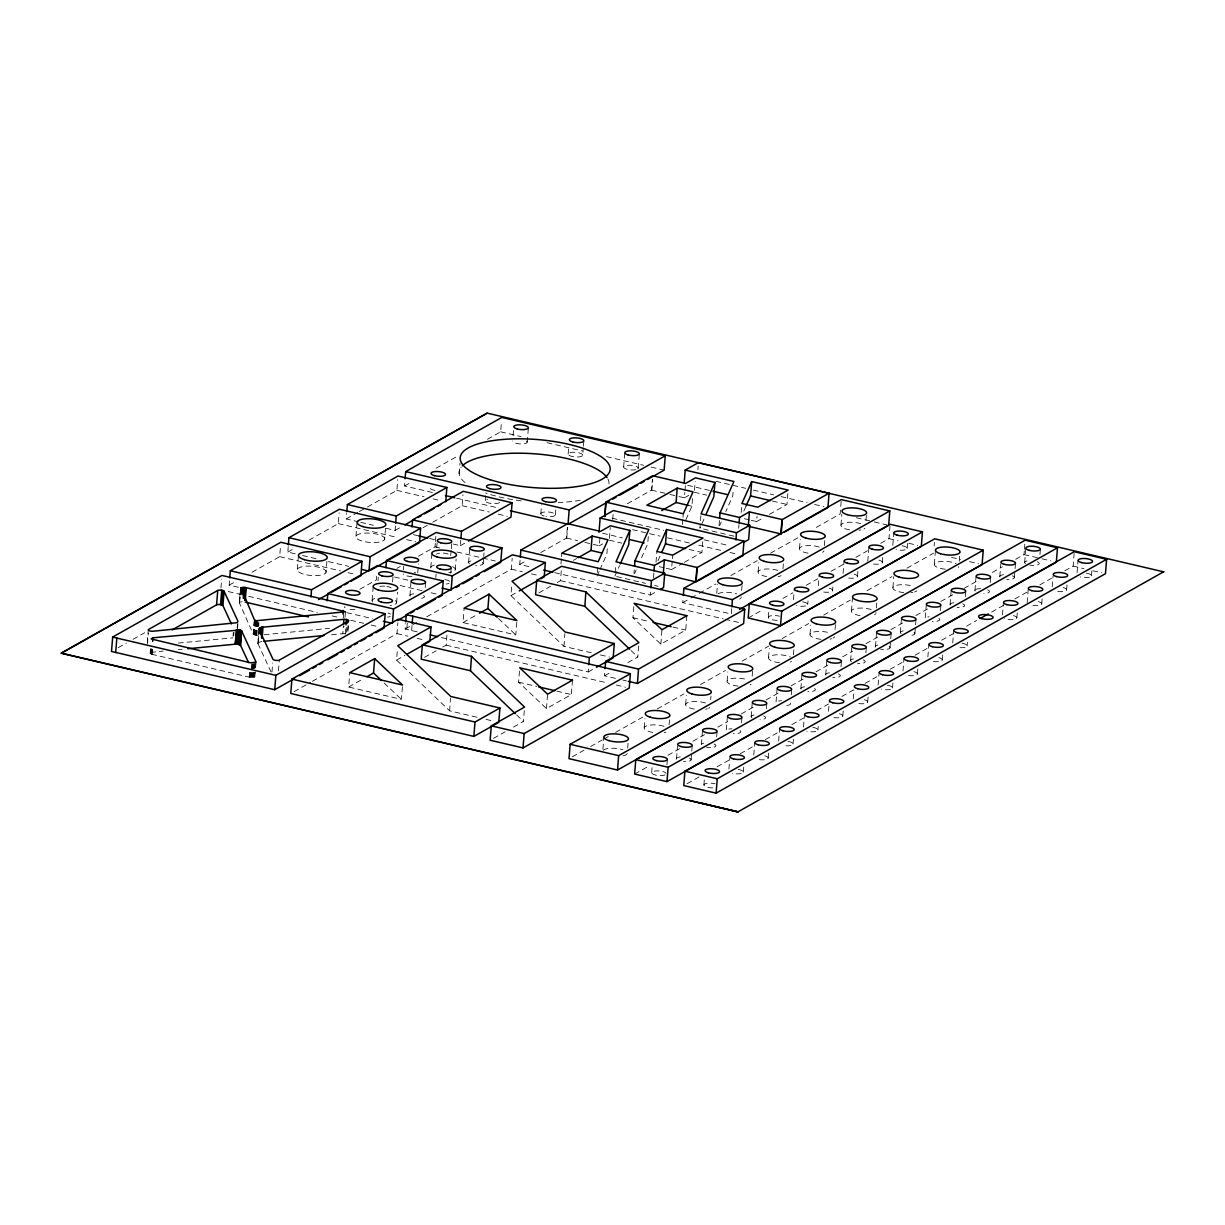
<?xml version="1.0" encoding="UTF-8"?>
<svg xmlns="http://www.w3.org/2000/svg" width="1225" height="1225" viewBox="0 0 1225 1225"><rect width="100%" height="100%" fill="white"/><g stroke="black" fill="none" stroke-linecap="round" stroke-linejoin="round"><path stroke-width="0.75" stroke-dasharray="5 3.75" d="M147.306 642.421L148.302 629.849M147.444 643.829L148.286 633.049M253.422 672.938L254.815 676.843L249.196 677.134L151.64 654.242L150.062 653.323L150.369 649.25M150.262 653.568L150.598 649.02M150.062 653.323L150.981 648.837M150.598 653.813L151.027 648.423M151.058 654.043L151.487 648.653M151.64 654.242L152.068 648.576M152.283 654.41L152.712 649.02M220.944 588.031L221.694 579.027M238.416 587.28L229.182 585.121L229.611 579.731M233.041 636.035L233.317 632.437M233.699 635.959L233.99 632.36M237.145 627.828L237.665 624.015M257.434 635.377L253.315 634.259L239.319 602.822L240.345 590.006M237.466 628.685L238.033 621.749M239.319 602.822L240.529 589.776M239.533 602.348L240.422 594.967M249.196 677.134L249.609 671.744M253.223 634.075L254.356 619.697M249.885 677.272L250.313 671.882M253.315 634.259L254.448 619.896M253.514 634.458L254.647 620.08M250.62 677.379L251.753 663.016M253.805 634.642L254.922 620.279M254.172 634.826L255.305 620.447M251.385 677.44L252.503 663.062M254.616 634.979L255.612 622.407M255.122 635.117L256.255 620.738M252.12 677.456L253.253 663.077M255.673 635.224L256.806 620.861M252.84 677.425L253.958 663.047M256.255 635.316L257.388 620.937M253.483 677.333L254.616 662.97M256.837 635.362L257.97 620.983M254.05 677.211L254.616 670.029M254.754 668.222L255.183 662.832M258.138 626.404L258.429 622.805M254.494 677.042L255.06 669.861M258.705 626.373L258.996 622.79M254.815 676.843L255.566 669.432M255.52 667.855L256.163 661.99M271.062 672.035L257.878 643.447L258.444 636.02M257.97 643.707L258.965 631.12M257.878 643.447L258.766 637.122M251.998 572.259L279.683 556.655L280.525 545.875M271.981 671.913L272.685 662.924M278.458 670.887L279.315 660.107M295.179 553.807L287.798 552.077L288.227 546.687M297.338 569.365L298.471 554.986M326.034 572.351A14.455 4.64 4.5 0 0 305.806 566.195A14.455 4.64 4.5 0 0 303.218 574.02A14.455 4.64 4.5 0 0 326.034 572.351L327.167 557.972M308.976 540.148L338.284 523.611L339.141 512.831M358.925 521.911L346.262 518.941L346.675 513.551M343.276 617.768L343.704 612.378M331.485 634.81L342.786 633.723L343.352 626.526M344.975 617.369L345.481 611.75M345.251 633.861L345.817 626.679M346.384 632.299L346.813 626.909M347.762 630.109L348.467 621.121M347.885 631.518L348.742 620.738M355.954 536.32L356.95 523.749M402.413 686.812L401.417 699.383L348.65 687.011L349.783 672.647M372.124 600.342L373.257 585.979M376.626 576.347L376.351 579.946L359.798 589.271M378.02 580.711L378.311 577.113M384.65 539.306A14.455 4.64 4.5 0 0 364.422 533.151A14.455 4.64 4.5 0 0 361.834 540.975A14.455 4.64 4.5 0 0 384.65 539.306L385.63 526.735M367.485 506.966L396.885 490.398L397.727 479.618M386.059 528.266L395.108 530.394L395.537 525.004M392.582 581.921L393.148 574.739M432.425 492.511L404.556 485.973L404.985 480.583M396.594 602.899L397.436 592.119M312.344 681.33L396.977 633.616L397.834 622.836M403.331 569.885L403.607 566.287M476.954 717.237L449.652 710.837L396.563 660.091L397.421 649.311M417.204 631.855L405.138 629.022L405.552 623.632M406.884 628.027L407.312 622.637M409.931 595.518L411.064 581.14M411.631 630.538L412.044 625.148M417.756 572.887L418.46 563.898M425.197 587.74L425.626 582.35M430.802 567.282L431.935 552.904M418.475 556.196L435.028 546.871L435.304 543.272M435.457 541.481L435.87 536.091M436.697 547.636L437.264 540.455M435.809 577.496L436.085 573.897M451.122 550.638L450.693 556.028A7.304 2.343 4.5 0 0 444.644 553.195A7.304 2.343 4.5 0 0 436.452 554.251M451.259 548.846L451.826 541.664M450.8 573.315L451.213 567.925M459.145 473.937L460.003 463.157M442.822 647.014L446.145 645.146L446.987 634.366M455.271 569.824L456.113 559.044M432.716 522.263L462.116 505.695L462.958 494.915M453.097 543.992L460.34 545.692L460.753 540.302M449.652 710.837L450.478 698.112M516.782 622.346L515.786 634.933L463.004 622.56L464.137 608.182M468.608 562.443L469.742 548.065M485.33 500.688L485.896 493.507M483.171 563.653L483.599 558.263M483.737 556.456L484.028 552.873M487.412 439.285L500.657 431.812L501.515 421.032M513.091 435.61L513.811 426.622M426.775 616.818L511.346 569.15L512.188 558.37M591.308 652.787L564.005 646.387L510.932 595.626L511.79 584.846M527.24 442.21L528.373 427.831M528.894 566.593L519.706 564.449L520.196 559.013M572.488 680.166L571.355 694.544L546.457 708.571L518.588 682.172L519.722 667.793M513.443 727.099L523.442 721.464L524.285 710.684M540.822 513.704L541.527 504.715M555.384 514.913L555.813 509.523M546.457 708.571L547.59 694.207M568.155 454L568.722 446.819M560.958 563.959L561.387 558.569M561.525 556.763L561.8 553.179M557.191 582.549L560.514 580.681L561.356 569.901M540.715 552.597L566.501 538.066L567.343 527.286M566.777 538.127L567.619 527.347M564.005 646.387L564.847 633.662M582.717 455.21A7.304 2.343 4.5 0 0 572.044 452.301A7.304 2.343 4.5 0 0 571.554 456.328A7.304 2.343 4.5 0 0 582.717 455.21L583.284 448.028M583.422 446.237L583.85 440.847M441.368 637.521L588.23 671.943L588.658 666.553M584.861 542.369L599.347 545.768L600.189 534.988M597.356 572.488L597.785 567.098M607.263 548.769L606.85 554.159L600.082 569.334M609.392 538.388L610.234 527.607M612.699 519.522L613.266 512.341M615.471 678.344L604.507 675.771L604.936 670.381M615.149 572.565L615.7 565.368M623.647 467.016L624.781 452.638M602.93 749.225L603.91 736.638M638.21 468.226L639.343 453.847M633.983 573.423L634.259 569.839M686.857 615.7L685.724 630.079L660.826 644.12L632.942 617.706L634.075 603.328M627.675 748.169L628.379 739.196M627.812 662.633L637.796 656.998L638.792 644.427M627.399 503.735L651.562 490.123L652.42 479.327M651.838 490.184L652.68 479.404M648.285 536.627L647.719 543.823L640.782 559.519M554.649 572.642L650.291 595.059L650.72 589.669M653.461 578.001L653.89 572.611M656.018 562.214L656.86 551.434M644.228 727.65L644.932 718.677M660.826 644.12L661.959 629.742M651.669 772.638L652.236 765.457M666.293 568.278L671.56 569.518L672.265 560.545M672.418 558.738L672.693 555.155M682.432 524.545L682.846 519.155M682.999 517.348L683.274 513.765M678.987 496.538L684.407 497.809L684.836 492.419M684.974 490.628L685.403 485.238M669.11 724.817L669.83 715.829M666.936 764.875L667.365 759.485M731.723 608.641L731.294 614.031L682.784 602.654L683.198 597.264M685.908 519.706L691.911 506.216L692.615 497.228M694.452 490.429L695.172 481.456M697.913 469.772L698.204 466.189M676.537 758.627L677.517 746.056M685.678 704.298L686.383 695.31M700.914 515.633L699.919 528.205L704.559 517.731M684.331 562.321L701.894 552.429L702.752 541.649M691.099 759.837L692.232 745.458M701.404 744.616L702.538 730.238M719.044 525.479L719.473 520.089M716.763 593.313L717.482 584.325M703.9 784.888L704.329 779.498M710.699 699.659L710.99 696.06M733.071 492.282L732.78 495.865L725.843 511.575M716.671 736.837L717.1 731.447M738.675 528.251L738.966 524.652M727.129 680.932L727.834 671.943M741.217 512.479L741.937 503.49M727.405 716.227L726.272 730.59A7.304 2.343 4.5 0 1 731.938 728.798M741.646 590.465L742.074 585.075M728.906 769.086L729.763 758.29M751.354 520.334L756.637 521.574L757.05 516.184M741.538 722.811L741.967 717.421M758.076 571.753L758.78 562.765M743.33 772.087L743.759 766.697M752.15 676.292L752.579 670.902M751.139 716.579L752.272 702.201M753.773 755.059L754.768 742.488M768.32 617.323L768.887 610.127M768.565 657.565L769.285 648.592M766.406 708.8L766.835 703.41M769.407 514.378L786.971 504.47L787.813 493.69M768.197 758.061L768.626 752.671M782.959 568.905L783.388 563.515M777.14 688.19L776.007 702.553A7.304 2.343 4.5 0 1 781.673 700.761M778.641 741.048L779.636 728.462M793.463 599.714L794.321 588.934M799.527 548.387L800.231 539.398M793.463 654.732L794.168 645.743M791.273 694.789L791.702 689.399M793.065 744.05L793.494 738.66M800.874 688.542L802.007 674.163M807.75 604.507L808.025 600.908M810.016 634.213L810.72 625.225M803.508 727.022L804.503 714.451M818.331 585.688L819.188 574.908M824.41 545.538L825.114 536.565M817.933 730.039L818.223 726.44M825.742 674.531L826.875 660.153M832.617 590.496L832.893 586.897M841.146 501.377L840.151 513.949L815.299 527.96M840.963 525.02L841.82 514.24M828.529 711.22L829.371 700.44M835.037 629.573L835.603 622.377M843.06 573.468L844.056 560.897M841.008 666.752L841.437 661.362M842.8 716.013L843.229 710.622M851.467 610.846L852.6 596.468M850.609 660.505L851.605 647.933M857.485 576.47L857.913 571.08M865.998 520.38L866.565 513.198M853.243 699L853.963 690.012M867.79 561.249L868.923 546.871M865.876 652.726L866.305 647.336M867.668 702.002L868.096 696.612M876.35 607.998L877.054 599.025M875.477 646.494L876.61 632.115M882.352 562.459L882.781 557.069M880.698 543.303L888.982 538.632L889.978 526.061M878.111 684.974L879.106 672.403M892.795 545.431L893.791 532.86M892.918 587.479L893.76 576.699M890.039 647.703L890.606 640.507M890.743 638.715L891.172 633.325M892.535 687.975L893.102 680.794M900.344 632.483L901.478 618.104M907.22 548.448L907.648 543.058M902.978 670.963L903.973 658.376M914.907 633.677L915.473 626.496M915.611 624.704L916.04 619.314M917.403 673.964L917.831 668.574M926.345 604.078L925.212 618.457A7.304 2.343 4.5 0 1 929.086 616.742M934.139 545.982L934.43 542.399M934.353 564.128L935.349 551.541M927.861 656.937L928.841 644.365M940.478 610.678L940.907 605.288M942.27 659.953L942.699 654.563M950.079 604.446L951.213 590.067M952.728 642.926L953.708 630.354M959.236 561.28L959.956 552.291M965.346 596.667L965.775 591.277M967.138 645.927L967.428 642.329M974.947 590.419L976.08 576.056M990.213 582.641L990.642 577.251M999.814 576.408L1000.81 563.837M1002.463 614.889L1003.443 602.317M1014.377 577.618L1014.943 570.421M1015.081 568.63L1015.51 563.24M1016.873 617.89L1017.301 612.5M1015.693 559.274L1024.008 554.588L1024.299 550.99M1024.437 549.198L1024.85 543.808M1024.682 562.397L1025.815 548.019M1027.178 602.669L1028.311 588.291M1039.948 554.619L1040.377 549.229M1041.74 603.879L1042.169 598.489M1052.198 586.852L1053.041 576.072M1066.607 589.868L1067.036 584.478M1064.816 570.789L1073.131 566.103L1074.126 553.532M1077.066 572.841L1078.046 560.269M1091.475 575.842L1091.904 570.452M614.858 576.148L619.482 565.69M634.611 573.484L636.158 569.993M719.672 525.525L721.219 522.034M597.08 576.087L599.331 571.018M657.978 560.744L660.244 555.691M743.805 511.116L746.056 506.063M344.256 626.358L343.153 626.924M258.337 642.513L261.89 641.502M404.556 485.973L411.187 482.237M436.039 468.241L457.583 456.098M118.197 647.673L126.466 643.003M133.081 639.282L144.673 632.743M229.182 585.121L235.705 581.446M287.798 552.077L294.306 548.402M346.262 518.941L357.685 512.494M359.323 511.575L365.846 507.9M395.108 530.394L401.647 526.704M422.916 527.791L431.077 523.182M396.946 568.323L400.253 566.455M460.34 545.692L466.863 542.001M294.092 691.62L310.675 682.264M405.138 629.022L416.837 622.423M519.706 564.449L526.214 560.774M348.65 687.011L363.58 678.589M396.563 660.091L404.893 655.406M463.004 622.56L477.949 614.138M510.932 595.626L517.593 591.874M573.453 560.346L576.638 558.554M599.347 545.768L602.654 543.9M684.407 497.809L692.661 493.17M424.539 657.32L436.177 650.766M538.908 592.854L550.546 586.3M671.56 569.518L682.738 563.224M756.637 521.574L763.022 517.976M650.291 595.059L656.937 591.323M682.784 602.654L689.399 598.918M691.053 597.984L697.683 594.247M699.337 593.313L715.905 583.988M730.82 575.582L757.326 560.637M770.571 553.164L798.731 537.3M588.23 671.943L594.875 668.207M493.476 738.353L505.129 731.784M604.507 675.771L611.168 672.02M748.199 617.997L763.098 609.591M782.974 598.382L792.912 592.793M806.173 585.32L817.764 578.782M831.009 571.309L844.27 563.837M855.862 557.314L867.453 550.775M572.351 756.79L584.003 750.221M590.664 746.469L602.317 739.9M603.971 738.966L608.978 736.148M615.624 732.397L643.921 716.441M657.243 708.938L683.887 693.917M700.532 684.53L725.491 670.458M742.151 661.087L768.779 646.065M782.101 638.562L808.73 623.54M823.705 615.103L850.349 600.097M866.994 590.71L891.968 576.638M906.944 568.186L933.572 553.179M634.657 774.047L649.633 765.61M667.931 755.289L679.584 748.735M692.891 741.232L704.543 734.663M717.85 727.16L727.834 721.525M741.14 714.022L754.462 706.519M766.1 699.965L779.406 692.462M791.059 685.893L804.366 678.39M816.018 671.821L829.325 664.317M842.647 656.814L852.631 651.195M865.937 643.692L877.59 637.122M890.897 629.619L902.549 623.05M915.856 615.547L927.509 608.978M940.815 601.475L954.122 593.972M964.106 588.352L979.081 579.915M992.388 572.412L1002.372 566.777M687.103 783.694L700.409 776.191M717.054 766.804L728.707 760.25M740.344 753.681L753.666 746.178M765.303 739.609L778.625 732.106M791.932 724.603L803.585 718.034M816.891 710.531L828.544 703.977M841.851 696.474L853.503 689.905M865.141 683.336L876.794 676.767M890.1 669.263L903.407 661.76M915.06 655.207L928.366 647.703M941.688 640.2L953.326 633.631M966.647 626.128L976.631 620.493M991.607 612.056L1003.244 605.502M1014.897 598.933L1028.204 591.43M1039.857 584.861L1051.509 578.292M239.855 602.149L242.228 601.735M150.69 652.435L163.17 651.072M264.141 634.764L329.494 628.318M178.345 643.079L232.888 637.827M178.345 649.633L182.142 649.265M345.618 633.938L344.929 633.8A3.476 1.118 4.5 0 0 342.786 633.723M715.967 481.333L745.734 488.316M753.191 490.061L773.664 494.854M781.106 496.6L807.168 502.709M814.61 504.455L823.92 506.645M500.657 431.812L521.1 436.605M547.1 442.7L582.396 450.968M606.559 456.634L643.707 465.347M651.133 467.093L664.134 470.14M1024.008 554.588L1040.178 558.386M1041.985 558.799L1050.958 560.912M1073.131 566.103L1083.911 568.63M1092.899 570.743L1101.888 572.841M856.321 517.746L872.491 521.528M874.283 521.957L886.869 524.913M772.408 501.056L786.971 504.47M687.684 485.299L709.336 490.368M694.315 492.236L706.718 495.145M888.982 538.632L897.971 540.746M908.751 543.272L917.739 545.37M951.549 557.39L960.538 559.488M969.511 561.601L978.499 563.699M651.562 490.123L668.13 493.997M669.937 494.425L677.18 496.125M688.389 505.389L691.911 506.216M744.31 518.68L749.593 519.921M703.533 529.047L736.011 536.673M612.132 518.221L663.628 530.287M704.099 539.781L728.002 545.385M632.513 529.659L660.107 536.121M667.457 537.852L689.537 543.027M698.725 545.186L720.805 550.362M729.993 552.506L737.358 554.236M689.154 549.443L701.894 552.429M456.573 498.177L497.442 507.763M602.608 533.243L622.453 537.897M396.885 490.398L424.018 496.768M433.068 498.881L440.311 500.581M462.116 505.695L489.25 512.05M498.299 514.178L507.349 516.307M609.254 540.179L621.657 543.088M566.501 538.066L577.633 540.669M659.249 566.639L664.532 567.879M616.665 576.577L645.529 583.345M654.548 585.458L658.162 586.3M360.732 522.34L373.395 525.295M413.3 534.651L418.72 535.922M429.577 538.479L434.998 539.75M338.284 523.611L397.344 537.469M406.577 539.628L415.796 541.787M435.028 546.871L440.51 548.157M456.956 552L480.705 557.574M482.528 558.003L495.313 561.004M511.346 569.15L522.309 571.723M531.436 573.867L538.755 575.582M560.514 580.681L723.255 618.839M725.108 619.268L741.753 623.173M632.942 617.706L647.504 621.121M672.984 627.093L685.724 630.079M302.56 555.538L317.321 558.998M328.392 561.601L348.696 566.363M394.496 577.006L409.104 580.436M279.683 556.655L340.581 570.927M347.961 572.657L355.342 574.387M400.1 585.504L422.028 590.649M431.154 592.793L436.636 594.079M600.418 654.916L609.514 657.044M346.782 612.653L372.354 618.64M622.775 680.043L626.434 680.901M228.263 591.553L241.248 594.6M248.66 596.33L317.29 612.423M332.128 615.899L337.702 617.216M350.687 620.248L363.657 623.295M371.083 625.041L378.51 626.771M396.977 633.616L407.94 636.188M417.082 638.332L424.386 640.047M446.145 645.146L607.049 682.861M616.298 685.035L625.546 687.21M518.588 682.172L536.78 686.429M556.808 691.13L571.355 694.544M486.049 719.381L493.323 721.081M498.529 618.579L515.786 634.933M384.16 683.045L401.417 699.383M631.013 650.506L637.796 656.998M516.659 714.971L523.442 721.464M738.2 769.392A7.304 2.343 4.5 0 1 742.672 772.929A7.304 2.343 4.5 0 1 732.167 773.189M712.797 787.905A7.304 2.343 4.5 0 1 703.992 784.597A7.304 2.343 4.5 0 1 715.063 783.786M1012.447 575.796A7.304 2.343 4.5 0 1 1013.718 578.46A7.304 2.343 4.5 0 1 1006.812 579.333M999.998 577.036A7.304 2.343 4.5 0 1 1003.704 574.693M987.58 589.807A7.304 2.343 4.5 0 1 983.843 593.436M975.115 591.047A7.304 2.343 4.5 0 1 975.268 589.837M976.065 589.347A7.304 2.343 4.5 0 1 980.612 588.628M962.712 603.833A7.304 2.343 4.5 0 1 963.983 606.497A7.304 2.343 4.5 0 1 957.077 607.37M950.248 605.058A7.304 2.343 4.5 0 1 953.969 602.731M938.932 618.426A7.304 2.343 4.5 0 1 932.21 621.397M889.197 646.448A7.304 2.343 4.5 0 1 888.37 648.99A7.304 2.343 4.5 0 1 880.607 649.189M875.645 647.122A7.304 2.343 4.5 0 1 877.804 645.024M1037.315 561.77A7.304 2.343 4.5 0 1 1038.126 564.679A7.304 2.343 4.5 0 1 1029.812 565.093M1025.524 563.638A7.304 2.343 4.5 0 1 1027.009 560.928M764.798 755.748A7.304 2.343 4.5 0 1 767.539 758.903A7.304 2.343 4.5 0 1 758.765 759.561M864.268 699.674A7.304 2.343 4.5 0 1 867.009 702.844A7.304 2.343 4.5 0 1 858.235 703.487M839.401 713.7A7.304 2.343 4.5 0 1 841.682 717.1A7.304 2.343 4.5 0 1 831.637 717.13M763.757 715.967A7.304 2.343 4.5 0 1 760.036 719.58M751.966 717.819A7.304 2.343 4.5 0 1 756.805 714.772M838.375 673.918A7.304 2.343 4.5 0 1 839.646 676.583A7.304 2.343 4.5 0 1 832.74 677.456M825.91 675.143A7.304 2.343 4.5 0 1 829.616 672.816M914.064 632.437A7.304 2.343 4.5 0 1 909.241 635.484M901.187 633.723A7.304 2.343 4.5 0 1 906.01 630.676M1063.208 587.541A7.304 2.343 4.5 0 1 1065.505 590.94A7.304 2.343 4.5 0 1 1055.445 590.971M1086.361 573.147A7.304 2.343 4.5 0 1 1090.817 576.684A7.304 2.343 4.5 0 1 1080.312 576.96M1038.341 601.567A7.304 2.343 4.5 0 1 1040.638 604.966A7.304 2.343 4.5 0 1 1030.577 604.982M863.242 659.892A7.304 2.343 4.5 0 1 864.513 662.557A7.304 2.343 4.5 0 1 857.607 663.445M851.436 661.76A7.304 2.343 4.5 0 1 854.483 658.79M1013.473 615.578A7.304 2.343 4.5 0 1 1015.203 619.192A7.304 2.343 4.5 0 1 1004.255 618.518M962.008 643.232A7.304 2.343 4.5 0 1 966.816 646.509A7.304 2.343 4.5 0 1 957.705 647.413M739.992 730.559A7.304 2.343 4.5 0 1 733.27 733.53M714.022 743.988A7.304 2.343 4.5 0 1 714.849 746.898A7.304 2.343 4.5 0 1 706.534 747.311M701.726 744.034A7.304 2.343 4.5 0 1 703.732 743.146M689.154 758.015A7.304 2.343 4.5 0 1 690.441 760.679A7.304 2.343 4.5 0 1 683.535 761.567M676.705 759.255A7.304 2.343 4.5 0 1 680.411 756.912M887.405 685.28A7.304 2.343 4.5 0 1 891.877 688.833A7.304 2.343 4.5 0 1 881.372 689.093M914.003 671.652A7.304 2.343 4.5 0 1 916.744 674.807A7.304 2.343 4.5 0 1 907.97 675.45M787.935 741.355A7.304 2.343 4.5 0 1 792.743 744.632A7.304 2.343 4.5 0 1 783.632 745.535M812.803 727.328A7.304 2.343 4.5 0 1 817.274 730.881A7.304 2.343 4.5 0 1 806.77 731.141M814.594 688.511A7.304 2.343 4.5 0 1 807.872 691.482M801.043 689.17A7.304 2.343 4.5 0 1 804.748 686.827M790.385 703.15A7.304 2.343 4.5 0 1 784.903 705.569M665.114 774.935A7.304 2.343 4.5 0 1 653.599 774.476A7.304 2.343 4.5 0 1 655.543 770.938A7.304 2.343 4.5 0 1 666.048 773.235M938.871 657.626A7.304 2.343 4.5 0 1 941.168 661.025A7.304 2.343 4.5 0 1 931.107 661.056M627.246 753.559A12.327 3.951 4.5 0 1 622.759 755.917M603.267 750.282A12.327 3.951 4.5 0 1 622.867 749.792M665.925 732.121A12.327 3.951 4.5 0 1 664.21 732.55M652.833 732.458A12.327 3.951 4.5 0 1 646.279 725.981A12.327 3.951 4.5 0 1 666.017 727.099M709.658 707.56A12.327 3.951 4.5 0 1 708.724 708.218M707.376 708.77A12.327 3.951 4.5 0 1 705.661 709.198M694.269 709.091A12.327 3.951 4.5 0 1 687.103 702.92A12.327 3.951 4.5 0 1 705.768 703.073M751.109 684.208A12.327 3.951 4.5 0 1 750.175 684.852M738.078 686.061A12.327 3.951 4.5 0 1 728.018 679.86A12.327 3.951 4.5 0 1 747.204 679.707M791.61 661.5A12.327 3.951 4.5 0 1 790.263 662.036M779.529 662.694A12.327 3.951 4.5 0 1 769.989 656.187A12.327 3.951 4.5 0 1 790.355 657.013M834.485 636.755A12.327 3.951 4.5 0 1 833.061 638.133M831.714 638.684A12.327 3.951 4.5 0 1 829.999 639.113M820.98 639.327A12.327 3.951 4.5 0 1 810.919 633.141A12.327 3.951 4.5 0 1 830.106 632.988M875.446 614.123A12.327 3.951 4.5 0 1 874.512 614.766M860.057 615.654A12.327 3.951 4.5 0 1 852.876 609.468A12.327 3.951 4.5 0 1 871.542 609.621M875.936 612.622A12.327 3.951 4.5 0 1 875.921 613.388M916.882 590.756A12.327 3.951 4.5 0 1 914.6 591.951M912.885 592.379A12.327 3.951 4.5 0 1 910.879 592.67M903.866 592.609A12.327 3.951 4.5 0 1 893.806 586.423A12.327 3.951 4.5 0 1 912.993 586.254M958.823 566.67A12.327 3.951 4.5 0 1 958.333 567.389M945.317 569.242A12.327 3.951 4.5 0 1 935.778 562.75A12.327 3.951 4.5 0 1 956.143 563.577M740.604 598.382A12.327 3.951 4.5 0 1 739.67 599.04M718.049 593.727A12.327 3.951 4.5 0 1 736.715 593.88M741.094 596.881A12.327 3.951 4.5 0 1 741.094 597.662M864.942 528.297A12.327 3.951 4.5 0 1 864.008 528.955M860.945 529.92A12.327 3.951 4.5 0 1 858.939 530.211M849.568 529.828A12.327 3.951 4.5 0 1 842.387 523.642A12.327 3.951 4.5 0 1 861.053 523.795M781.121 575.673A12.327 3.951 4.5 0 1 778.059 576.653M766.666 576.546A12.327 3.951 4.5 0 1 760.112 570.084A12.327 3.951 4.5 0 1 779.85 571.202M823.981 550.928A12.327 3.951 4.5 0 1 822.557 552.307M808.117 553.195A12.327 3.951 4.5 0 1 800.936 547.008A12.327 3.951 4.5 0 1 819.602 547.162M802.62 601.812A7.304 2.343 4.5 0 1 807.091 605.349A7.304 2.343 4.5 0 1 796.587 605.625M829.218 588.168A7.304 2.343 4.5 0 1 831.499 591.568A7.304 2.343 4.5 0 1 821.454 591.598M777.217 620.325A7.304 2.343 4.5 0 1 768.412 617.017A7.304 2.343 4.5 0 1 779.483 616.206M902.09 545.737A7.304 2.343 4.5 0 1 906.561 549.29A7.304 2.343 4.5 0 1 896.057 549.55M878.953 560.147A7.304 2.343 4.5 0 1 881.234 563.546A7.304 2.343 4.5 0 1 871.189 563.561M854.085 574.157A7.304 2.343 4.5 0 1 856.367 577.557A7.304 2.343 4.5 0 1 846.322 577.587M580.267 500.244A75.2 24.117 4.5 0 1 558.171 502.541M521.268 500.857A75.2 24.117 4.5 0 1 485.559 492.971M465.041 482.543A75.2 24.117 4.5 0 1 461.151 467.108M607.952 479.067A75.2 24.117 4.5 0 1 608.886 484.748M434.982 490.383A7.304 2.343 4.5 0 1 430.174 487.106M499.57 502.48A7.304 2.343 4.5 0 1 488.729 503.016A7.304 2.343 4.5 0 1 487.657 499.218M540.991 514.316A7.304 2.343 4.5 0 1 547.743 511.928A7.304 2.343 4.5 0 1 555.323 515.112A7.304 2.343 4.5 0 1 545.952 516.399M544.222 516.016A7.304 2.343 4.5 0 1 541.649 514.944M635.882 469.696A7.304 2.343 4.5 0 1 624.214 468.057A7.304 2.343 4.5 0 1 630.569 465.255A7.304 2.343 4.5 0 1 637.888 468.808M526.398 440.969A7.304 2.343 4.5 0 1 521.574 444.001A7.304 2.343 4.5 0 1 512.678 441M395.231 600.541A12.327 3.951 4.5 0 1 390.086 605.533M372.568 601.919A12.327 3.951 4.5 0 1 374.896 598.428M355.051 609.468A7.304 2.343 4.5 0 1 347.762 608.871M345.205 607.799A7.304 2.343 4.5 0 1 344.363 606.559M379.781 586.438A7.304 2.343 4.5 0 1 385.017 586.178M386.886 586.407A7.304 2.343 4.5 0 1 391.188 587.862M423.666 595.472A7.304 2.343 4.5 0 1 418.827 598.52M410.115 596.131A7.304 2.343 4.5 0 1 415.597 593.712M452.592 566.731A12.327 3.951 4.5 0 1 448.779 572.458M430.787 568.048A12.327 3.951 4.5 0 1 435.288 564.924M411.937 576.485A7.304 2.343 4.5 0 1 403.224 574.096M414.203 572.366A7.304 2.343 4.5 0 1 415.673 572.856M482.344 562.397A7.304 2.343 4.5 0 1 475.622 565.368M469.451 563.684A7.304 2.343 4.5 0 1 470.936 560.973M448.978 583.376A7.304 2.343 4.5 0 1 446.206 584.019M444.966 579.609A7.304 2.343 4.5 0 1 449.912 581.676M390.3 616.451A7.304 2.343 4.5 0 1 387.529 617.094M388.003 613.051A7.304 2.343 4.5 0 1 390.576 614.123"/><path stroke-width="1.5" d="M112.7 637.031L111.506 651.44L274.722 689.706L294.597 678.512M115.701 652.435L116.834 638.057M152.635 641.379L152.911 637.796L239.809 630.018L241.616 630.86L256.132 662.235L250.329 662.756L151.18 638.945L152.911 637.796M172.143 629.91L216.595 604.844L217.728 590.465A3.476 1.118 4.5 0 1 221.694 590.251L222.965 590.572A3.476 1.118 4.5 0 1 224.068 591.246L237.941 621.243L237.252 622.652L153.125 631.227A3.476 1.118 4.5 0 1 149.327 630.737A3.476 1.118 4.5 0 1 148.577 629.451L217.728 590.465M221.694 590.251L220.561 604.629L221.557 604.859L222.69 590.496M231.418 623.954L222.95 605.625L224.068 591.246M229.749 577.924L230.315 570.743L280.816 542.277L362.003 561.31L360.885 575.689L351.1 581.201M187.838 648.729L235.261 644.197L236.394 629.818M235.261 644.197L236.93 629.772M235.797 644.136L237.497 629.757M240.697 591.369L240.988 587.786L245.597 587.541L345.481 611.75L256.255 620.738L254.356 619.697L240.988 587.786M236.364 644.12L238.079 629.772M241.003 593.007L241.432 587.617M248.598 662.618L240.483 645.238L237.543 644.197L238.676 629.818M241.57 592.869L241.999 587.479M238.125 644.273L239.258 629.895M242.075 594.584L242.642 587.403M238.676 644.381L239.809 630.018M242.795 594.554L243.346 587.357M239.181 644.518L240.314 630.155M239.625 644.687L240.758 630.308M243.254 598.152L244.097 587.372M239.993 644.855L241.126 630.477M240.284 645.039L241.417 630.676M244.005 598.213L244.862 587.433M240.575 645.437L241.616 630.86M244.602 600.128L245.597 587.541M245.291 600.265L246.286 587.694M259.057 633.524L259.47 628.134L261.721 627.307L343.903 619.345A3.476 1.118 4.5 0 1 346.062 619.437L347.379 619.728A3.476 1.118 4.5 0 1 348.467 621.121L279.315 660.107A3.476 1.118 4.5 0 1 275.793 660.382A3.476 1.118 4.5 0 1 272.976 659.326L259.103 629.328L259.47 628.134M259.363 633.325L259.792 627.935M259.746 633.126L260.175 627.736M260.205 632.957L260.619 627.567M260.573 634.611L261.139 627.43M261.155 634.489L261.721 627.307M261.492 637.98L262.349 627.2M262.165 637.903L263.023 627.123M274.722 689.706L275.855 675.343L385.201 613.71L384.068 628.073L375.784 632.743M288.365 544.895L288.932 537.698L339.417 509.248L420.619 528.281L419.486 542.66L390.163 559.182M431.001 626.955L398.11 619.237L291.902 679.109L290.769 693.488L473.861 736.409L498.789 722.367L499.923 707.989L450.785 696.474L397.696 645.713L431.001 626.955L429.868 641.333L406.562 654.472M310.951 596.958L311.517 589.776L362.003 561.31M327.243 600.74L327.81 593.558L377.484 565.567L443.251 580.987L442.118 595.365L438.81 597.218M346.828 511.759L347.379 504.562L398.018 476.02L446.865 487.473L445.732 501.852M342.908 614.001L343.184 610.418M343.49 624.735L343.903 619.345M345.955 624.872L346.384 619.482M347.088 623.311L347.379 619.728M420.619 528.281L370.134 556.747L369.001 571.11L361.62 569.38M381.511 680.518L373.548 672.984L374.682 658.606L349.783 672.647L402.55 685.02L374.682 658.606M385.921 567.68L386.488 560.483L436.161 532.492L501.928 547.912L500.795 562.29L484.243 571.616M395.675 523.213L396.242 516.016L446.865 487.473M443.251 580.987L393.577 608.978L392.444 623.357L383.318 621.213M405.123 478.791L405.689 471.61L501.791 417.434L665.267 455.761L664.134 470.14L647.566 479.48M412.044 527.041L412.611 519.859L463.249 491.317L512.096 502.771L510.963 517.149L468.501 541.082M405.689 621.841L406.256 614.644L512.479 554.787L545.355 562.489L544.222 576.868L540.899 578.736M412.197 623.357L412.764 616.175M422.349 644.825L471.487 656.34L524.576 707.085L491.271 725.858L490.138 740.237L523.029 747.939L629.237 688.067L630.37 673.689L447.278 630.768L422.349 644.825L421.216 659.188L470.354 670.718L515.296 713.685M501.928 547.912L452.255 575.903L451.122 590.282L441.995 588.138M460.906 538.495L461.473 531.313L512.096 502.771M470.507 670.856L471.487 656.34M473.861 736.409L474.994 722.03L499.923 707.989M497.212 617.323L487.917 608.519L489.051 594.14L464.137 608.182L516.919 620.554L489.051 594.14M520.273 557.253L520.901 550.025L567.634 523.688L600.48 531.39L610.387 525.801L629.864 530.379L628.731 544.742L620.263 563.944M523.029 747.939L524.162 733.561L630.37 673.689M628.257 681.33L637.398 683.473L743.606 623.602L744.739 609.238L561.632 566.302L536.718 580.359L535.585 594.722L584.723 606.253L629.665 649.219M510.458 510.81L568.032 524.3L569.166 509.937L665.267 455.761M570.146 744.295L569.013 758.658L617.538 770.035L982.098 564.557L983.231 550.178L934.706 538.801L570.146 744.295L618.671 755.657L983.231 550.178M584.876 606.39L585.856 591.874L536.718 580.359M578.246 557.651L591.017 550.454L592.15 536.075L607.983 539.781L598.213 561.708L561.8 553.179L592.15 536.075M599.01 532.4L600.143 518.022L613.419 510.534L744.004 541.159L742.809 555.568M588.796 664.762L589.363 657.58L614.292 643.523L613.158 657.902L596.544 667.273M605.073 668.574L605.64 661.393L638.929 642.62L585.856 591.874M617.538 770.035L618.671 755.657M634.55 566.241L634.963 560.851L648.852 529.445L600.143 518.022M637.398 683.473L638.531 669.095L744.739 609.238M635.79 759.668L634.657 774.047L666.997 781.627L1056.348 562.168L1057.481 547.789L1025.141 540.21L635.79 759.668L668.13 767.263L1057.481 547.789M650.858 587.878L651.424 580.681L664.7 573.208L663.567 587.571L660.26 589.439M654.028 570.804L654.456 565.414L664.363 559.84L697.209 567.527L744.004 541.159M661.745 552.322L665.497 543.885L666.63 529.506L703.028 538.051L672.693 555.155L656.86 551.434L666.63 529.506M664.363 559.84L663.23 574.203L696.076 581.906L697.209 567.527M661.714 510.595L676.077 502.495L677.211 488.132L693.044 491.837L683.274 513.765L646.877 505.221L677.211 488.132M684.208 482.65L685.204 470.078L698.48 462.591L829.065 493.2L827.947 507.579L784.368 532.14M666.997 781.627L668.13 767.263M683.336 595.472L683.902 588.276L841.284 499.586L889.794 510.947L888.661 525.326L739.578 609.361M695.8 581.844L696.933 567.466M684.913 771.199L683.78 785.562L716.12 793.157L1105.471 573.683L1106.604 559.304L1074.264 551.725L684.913 771.199L717.253 778.778L1106.604 559.304M743.652 542.43L748.643 539.628L749.777 525.249L736.485 532.737L605.9 502.112L604.844 516.46L605.9 502.112L652.695 475.744L685.541 483.446L695.448 477.857L714.941 482.42L713.808 496.799L706.09 514.255M719.611 518.298L720.04 512.892L733.913 481.486L685.204 470.078M716.12 793.157L717.253 778.778M735.934 539.919L736.485 532.737M731.861 606.85L732.428 599.653L889.794 510.947M739.104 522.861L739.517 517.471L749.424 511.882L782.27 519.584L829.065 493.2M749.424 511.882L748.291 526.26L781.137 533.962L782.27 519.584M746.056 506.063L750.558 495.941L751.691 481.563L788.104 490.092L757.77 507.196L741.937 503.49L751.691 481.563M749.332 603.619L748.199 617.997L780.539 625.577L921.322 546.212L922.456 531.849L890.116 524.269L749.332 603.619L781.673 611.198L922.456 531.849M780.876 533.901L781.994 519.522M780.539 625.577L781.673 611.198M629.864 530.379L615.991 561.785L664.7 573.208M714.941 482.42L701.052 513.826L749.777 525.249M487.091 413.238L61.25 653.277L737.894 811.899L1163.75 571.723M404.908 524.867L414.708 519.339M417.97 517.501L421.247 515.664M424.508 513.826L434.308 508.298M437.57 506.461L440.832 504.623M318.531 599.561L328.3 594.048M331.562 592.211L341.331 586.714M344.592 584.876L347.854 583.039M370.624 570.192L386.916 561.019M299.574 675.71L309.512 670.106M312.834 668.237L316.142 666.369M319.449 664.501L322.772 662.633M327.733 659.831L337.671 654.227M340.994 652.358L344.302 650.49M347.624 648.622L350.932 646.754M354.239 644.886L357.562 643.018M360.87 641.15L365.846 638.347M369.154 636.479L372.477 634.611M397.421 620.554L407.343 614.95M410.666 613.097L413.973 611.229M417.281 609.361L435.503 599.086M456.098 587.479L459.406 585.611M462.713 583.743L472.651 578.154M475.958 576.286L479.281 574.418M568.032 524.3L609.468 500.964M612.776 499.096L616.083 497.228M619.406 495.359L637.628 485.085M640.951 483.217L644.258 481.348M545.355 562.489L512.065 581.263L565.138 632.008L614.292 643.523M366.903 676.721L373.548 672.984M479.618 613.189L487.917 608.519M519.262 590.94L537.576 580.619M697.683 581.002L742.871 555.522M979.954 618.625L988.269 613.939M263.773 641.318L323.967 635.53M1163.735 571.876L487.106 413.101L61.265 653.124L737.909 811.762M750.558 495.941L770.586 500.627M712.935 491.21L727.374 494.594M676.077 502.495L688.389 505.389M720.04 512.892L739.517 517.471M405.689 471.61L569.166 509.937M665.497 543.885L685.525 548.586M445.425 495.558L454.72 497.733M629.681 539.582L644.105 542.966M591.017 550.454L601.567 552.919M634.963 560.851L654.456 565.414M347.379 504.562L396.242 516.016M412.611 519.859L461.473 531.313M520.839 550.071L651.424 580.681M683.902 588.276L732.428 599.653M418.72 535.922L427.77 538.051M543.609 570.054L552.812 572.197M652.971 622.392L671.162 626.664M288.932 537.698L370.134 556.747M386.488 560.483L452.255 575.903M230.315 570.743L311.517 589.776M327.81 593.558L393.577 608.978M406.256 614.644L589.363 657.58M605.64 661.393L638.531 669.095M385.201 613.71L221.97 575.444L112.639 637.077L275.855 675.343M430.22 634.902L437.647 636.648M245.153 602.072L308.516 616.925M538.602 686.857L554.986 690.701M291.902 679.109L474.994 722.03M491.271 725.858L524.162 733.561M699.199 802.697L737.894 811.899M462.3 465.837A75.2 24.117 4.5 0 1 536.581 453.954A75.2 24.117 4.5 0 1 607.095 477.627M216.595 604.844A3.476 1.118 4.5 0 1 220.561 604.629L221.832 604.951A3.476 1.118 4.5 0 1 222.95 605.625M572.488 680.166L547.59 694.207L519.722 667.793L572.488 680.166M686.857 615.7L661.959 629.742L634.075 603.328L686.857 615.7M378.265 589.945A12.327 3.951 4.5 0 0 397.712 588.521A12.327 3.951 4.5 0 0 380.47 583.268A12.327 3.951 4.5 0 0 378.265 589.945M348.895 594.493A7.304 2.343 4.5 0 0 360.058 593.39A7.304 2.343 4.5 0 0 349.385 590.465A7.304 2.343 4.5 0 0 348.895 594.493M381.986 575.842A7.304 2.343 4.5 0 0 393.148 574.739A7.304 2.343 4.5 0 0 382.476 571.815A7.304 2.343 4.5 0 0 381.986 575.842M414.463 583.452A7.304 2.343 4.5 0 0 425.626 582.35A7.304 2.343 4.5 0 0 414.953 579.425A7.304 2.343 4.5 0 0 414.463 583.452M381.373 602.103A7.304 2.343 4.5 0 0 392.536 601A7.304 2.343 4.5 0 0 381.863 598.076A7.304 2.343 4.5 0 0 381.373 602.103M304.351 559.641A14.455 4.64 4.5 0 0 327.167 557.972A14.455 4.64 4.5 0 0 306.939 551.817A14.455 4.64 4.5 0 0 304.351 559.641M362.967 526.612A14.455 4.64 4.5 0 0 385.768 524.928A14.455 4.64 4.5 0 0 365.555 518.788A14.455 4.64 4.5 0 0 362.967 526.612M436.942 556.87A12.327 3.951 4.5 0 0 456.404 555.446A12.327 3.951 4.5 0 0 439.147 550.193A12.327 3.951 4.5 0 0 436.942 556.87M407.573 561.418A7.304 2.343 4.5 0 0 418.736 560.315A7.304 2.343 4.5 0 0 408.063 557.39A7.304 2.343 4.5 0 0 407.573 561.418M440.663 542.767A7.304 2.343 4.5 0 0 451.826 541.664A7.304 2.343 4.5 0 0 441.153 538.74A7.304 2.343 4.5 0 0 440.663 542.767M473.141 550.377A7.304 2.343 4.5 0 0 484.304 549.275A7.304 2.343 4.5 0 0 473.631 546.35A7.304 2.343 4.5 0 0 473.141 550.377M440.051 569.028A7.304 2.343 4.5 0 0 451.213 567.925A7.304 2.343 4.5 0 0 440.541 565.001A7.304 2.343 4.5 0 0 440.051 569.028M490.092 479.71A75.2 24.117 4.5 0 0 609.606 471.748A75.2 24.117 4.5 0 0 505.803 439.239A75.2 24.117 4.5 0 0 490.092 479.71M434.385 475.622A7.304 2.343 4.5 0 0 445.548 474.519A7.304 2.343 4.5 0 0 434.86 471.594A7.304 2.343 4.5 0 0 434.385 475.622M489.862 488.637A7.304 2.343 4.5 0 0 501.025 487.519A7.304 2.343 4.5 0 0 490.352 484.61A7.304 2.343 4.5 0 0 489.862 488.637M545.355 501.638A7.304 2.343 4.5 0 0 556.518 500.535A7.304 2.343 4.5 0 0 545.829 497.61A7.304 2.343 4.5 0 0 545.355 501.638M517.21 428.949A7.304 2.343 4.5 0 0 528.373 427.831A7.304 2.343 4.5 0 0 517.685 424.907A7.304 2.343 4.5 0 0 517.21 428.949M572.688 441.949A7.304 2.343 4.5 0 0 583.85 440.847A7.304 2.343 4.5 0 0 573.178 437.922A7.304 2.343 4.5 0 0 572.688 441.949M628.18 454.965A7.304 2.343 4.5 0 0 639.343 453.847A7.304 2.343 4.5 0 0 628.655 450.923A7.304 2.343 4.5 0 0 628.18 454.965M722.765 584.708A12.327 3.951 4.5 0 0 742.212 583.284A12.327 3.951 4.5 0 0 724.97 578.032A12.327 3.951 4.5 0 0 722.765 584.708M847.103 514.622A12.327 3.951 4.5 0 0 866.565 513.198A12.327 3.951 4.5 0 0 849.308 507.946A12.327 3.951 4.5 0 0 847.103 514.622M805.667 537.989A12.327 3.951 4.5 0 0 825.114 536.565A12.327 3.951 4.5 0 0 807.872 531.313A12.327 3.951 4.5 0 0 805.667 537.989M764.216 561.341A12.327 3.951 4.5 0 0 783.663 559.917A12.327 3.951 4.5 0 0 766.421 554.68A12.327 3.951 4.5 0 0 764.216 561.341M822.588 577.22A7.304 2.343 4.5 0 0 833.75 576.118A7.304 2.343 4.5 0 0 823.062 573.193A7.304 2.343 4.5 0 0 822.588 577.22M797.72 591.246A7.304 2.343 4.5 0 0 808.883 590.128A7.304 2.343 4.5 0 0 798.195 587.219A7.304 2.343 4.5 0 0 797.72 591.246M772.853 605.257A7.304 2.343 4.5 0 0 784.015 604.155A7.304 2.343 4.5 0 0 773.327 601.23A7.304 2.343 4.5 0 0 772.853 605.257M897.19 535.172A7.304 2.343 4.5 0 0 908.353 534.069A7.304 2.343 4.5 0 0 897.665 531.145A7.304 2.343 4.5 0 0 897.19 535.172M872.322 549.198A7.304 2.343 4.5 0 0 883.485 548.08A7.304 2.343 4.5 0 0 872.797 545.156A7.304 2.343 4.5 0 0 872.322 549.198M847.455 563.209A7.304 2.343 4.5 0 0 858.618 562.107A7.304 2.343 4.5 0 0 847.93 559.182A7.304 2.343 4.5 0 0 847.455 563.209M608.932 740.62A12.327 3.951 4.5 0 0 628.379 739.196A12.327 3.951 4.5 0 0 611.137 733.943A12.327 3.951 4.5 0 0 608.932 740.62M650.383 717.253A12.327 3.951 4.5 0 0 669.83 715.829A12.327 3.951 4.5 0 0 652.588 710.577A12.327 3.951 4.5 0 0 650.383 717.253M691.819 693.886A12.327 3.951 4.5 0 0 711.266 692.462A12.327 3.951 4.5 0 0 694.024 687.225A12.327 3.951 4.5 0 0 691.819 693.886M733.27 670.534A12.327 3.951 4.5 0 0 752.717 669.11A12.327 3.951 4.5 0 0 735.475 663.858A12.327 3.951 4.5 0 0 733.27 670.534M774.721 647.168A12.327 3.951 4.5 0 0 794.168 645.743A12.327 3.951 4.5 0 0 776.926 640.491A12.327 3.951 4.5 0 0 774.721 647.168M816.156 623.801A12.327 3.951 4.5 0 0 835.603 622.377A12.327 3.951 4.5 0 0 818.361 617.14A12.327 3.951 4.5 0 0 816.156 623.801M857.607 600.449A12.327 3.951 4.5 0 0 877.054 599.025A12.327 3.951 4.5 0 0 859.812 593.773A12.327 3.951 4.5 0 0 857.607 600.449M899.058 577.082A12.327 3.951 4.5 0 0 918.505 575.658A12.327 3.951 4.5 0 0 901.263 570.406A12.327 3.951 4.5 0 0 899.058 577.082M940.494 553.715A12.327 3.951 4.5 0 0 959.956 552.291A12.327 3.951 4.5 0 0 942.699 547.054A12.327 3.951 4.5 0 0 940.494 553.715M1004.347 564.357A7.304 2.343 4.5 0 0 1015.51 563.24A7.304 2.343 4.5 0 0 1004.822 560.315A7.304 2.343 4.5 0 0 1004.347 564.357M1029.214 550.331A7.304 2.343 4.5 0 0 1040.377 549.229A7.304 2.343 4.5 0 0 1029.689 546.304A7.304 2.343 4.5 0 0 1029.214 550.331M979.479 578.368A7.304 2.343 4.5 0 0 990.642 577.251A7.304 2.343 4.5 0 0 979.954 574.341A7.304 2.343 4.5 0 0 979.479 578.368M929.744 606.406A7.304 2.343 4.5 0 0 940.907 605.288A7.304 2.343 4.5 0 0 930.219 602.363A7.304 2.343 4.5 0 0 929.744 606.406M954.612 592.379A7.304 2.343 4.5 0 0 965.775 591.277A7.304 2.343 4.5 0 0 955.087 588.352A7.304 2.343 4.5 0 0 954.612 592.379M880.009 634.443A7.304 2.343 4.5 0 0 891.172 633.325A7.304 2.343 4.5 0 0 880.484 630.4A7.304 2.343 4.5 0 0 880.009 634.443M855.142 648.454A7.304 2.343 4.5 0 0 866.305 647.336A7.304 2.343 4.5 0 0 855.617 644.427A7.304 2.343 4.5 0 0 855.142 648.454M904.877 620.417A7.304 2.343 4.5 0 0 916.04 619.314A7.304 2.343 4.5 0 0 905.352 616.389A7.304 2.343 4.5 0 0 904.877 620.417M755.672 704.513A7.304 2.343 4.5 0 0 766.835 703.41A7.304 2.343 4.5 0 0 756.147 700.486A7.304 2.343 4.5 0 0 755.672 704.513M830.274 662.465A7.304 2.343 4.5 0 0 841.437 661.362A7.304 2.343 4.5 0 0 830.749 658.438A7.304 2.343 4.5 0 0 830.274 662.465M780.539 690.502A7.304 2.343 4.5 0 0 791.702 689.399A7.304 2.343 4.5 0 0 781.014 686.475A7.304 2.343 4.5 0 0 780.539 690.502M705.937 732.55A7.304 2.343 4.5 0 0 717.1 731.447A7.304 2.343 4.5 0 0 706.412 728.523A7.304 2.343 4.5 0 0 705.937 732.55M730.804 718.539A7.304 2.343 4.5 0 0 741.967 717.421A7.304 2.343 4.5 0 0 731.279 714.512A7.304 2.343 4.5 0 0 730.804 718.539M681.069 746.576A7.304 2.343 4.5 0 0 692.232 745.458A7.304 2.343 4.5 0 0 681.544 742.534A7.304 2.343 4.5 0 0 681.069 746.576M805.407 676.491A7.304 2.343 4.5 0 0 816.57 675.373A7.304 2.343 4.5 0 0 805.882 672.448A7.304 2.343 4.5 0 0 805.407 676.491M656.202 760.587A7.304 2.343 4.5 0 0 667.365 759.485A7.304 2.343 4.5 0 0 656.677 756.56A7.304 2.343 4.5 0 0 656.202 760.587M708.433 772.837A7.304 2.343 4.5 0 0 719.596 771.719A7.304 2.343 4.5 0 0 708.907 768.81A7.304 2.343 4.5 0 0 708.433 772.837M733.3 758.811A7.304 2.343 4.5 0 0 744.463 757.708A7.304 2.343 4.5 0 0 733.775 754.784A7.304 2.343 4.5 0 0 733.3 758.811M758.168 744.8A7.304 2.343 4.5 0 0 769.331 743.697A7.304 2.343 4.5 0 0 758.658 740.773A7.304 2.343 4.5 0 0 758.168 744.8M857.638 688.726A7.304 2.343 4.5 0 0 868.801 687.623A7.304 2.343 4.5 0 0 858.128 684.698A7.304 2.343 4.5 0 0 857.638 688.726M832.77 702.752A7.304 2.343 4.5 0 0 843.933 701.634A7.304 2.343 4.5 0 0 833.26 698.725A7.304 2.343 4.5 0 0 832.77 702.752M1031.71 590.618A7.304 2.343 4.5 0 0 1042.873 589.501A7.304 2.343 4.5 0 0 1032.2 586.576A7.304 2.343 4.5 0 0 1031.71 590.618M1081.445 562.581A7.304 2.343 4.5 0 0 1092.608 561.463A7.304 2.343 4.5 0 0 1081.935 558.554A7.304 2.343 4.5 0 0 1081.445 562.581M1006.843 604.629A7.304 2.343 4.5 0 0 1018.006 603.527A7.304 2.343 4.5 0 0 1007.333 600.602A7.304 2.343 4.5 0 0 1006.843 604.629M1056.578 576.592A7.304 2.343 4.5 0 0 1067.741 575.49A7.304 2.343 4.5 0 0 1057.068 572.565A7.304 2.343 4.5 0 0 1056.578 576.592M907.373 660.704A7.304 2.343 4.5 0 0 918.536 659.586A7.304 2.343 4.5 0 0 907.863 656.661A7.304 2.343 4.5 0 0 907.373 660.704M882.505 674.715A7.304 2.343 4.5 0 0 893.668 673.612A7.304 2.343 4.5 0 0 882.995 670.688A7.304 2.343 4.5 0 0 882.505 674.715M981.975 618.656A7.304 2.343 4.5 0 0 993.138 617.538A7.304 2.343 4.5 0 0 982.465 614.613A7.304 2.343 4.5 0 0 981.975 618.656M957.108 632.667A7.304 2.343 4.5 0 0 968.271 631.549A7.304 2.343 4.5 0 0 957.598 628.639A7.304 2.343 4.5 0 0 957.108 632.667M783.035 730.789A7.304 2.343 4.5 0 0 794.198 729.671A7.304 2.343 4.5 0 0 783.525 726.747A7.304 2.343 4.5 0 0 783.035 730.789M807.903 716.763A7.304 2.343 4.5 0 0 819.066 715.66A7.304 2.343 4.5 0 0 808.393 712.736A7.304 2.343 4.5 0 0 807.903 716.763M932.24 646.678A7.304 2.343 4.5 0 0 943.403 645.575A7.304 2.343 4.5 0 0 932.73 642.65A7.304 2.343 4.5 0 0 932.24 646.678"/></g></svg>
